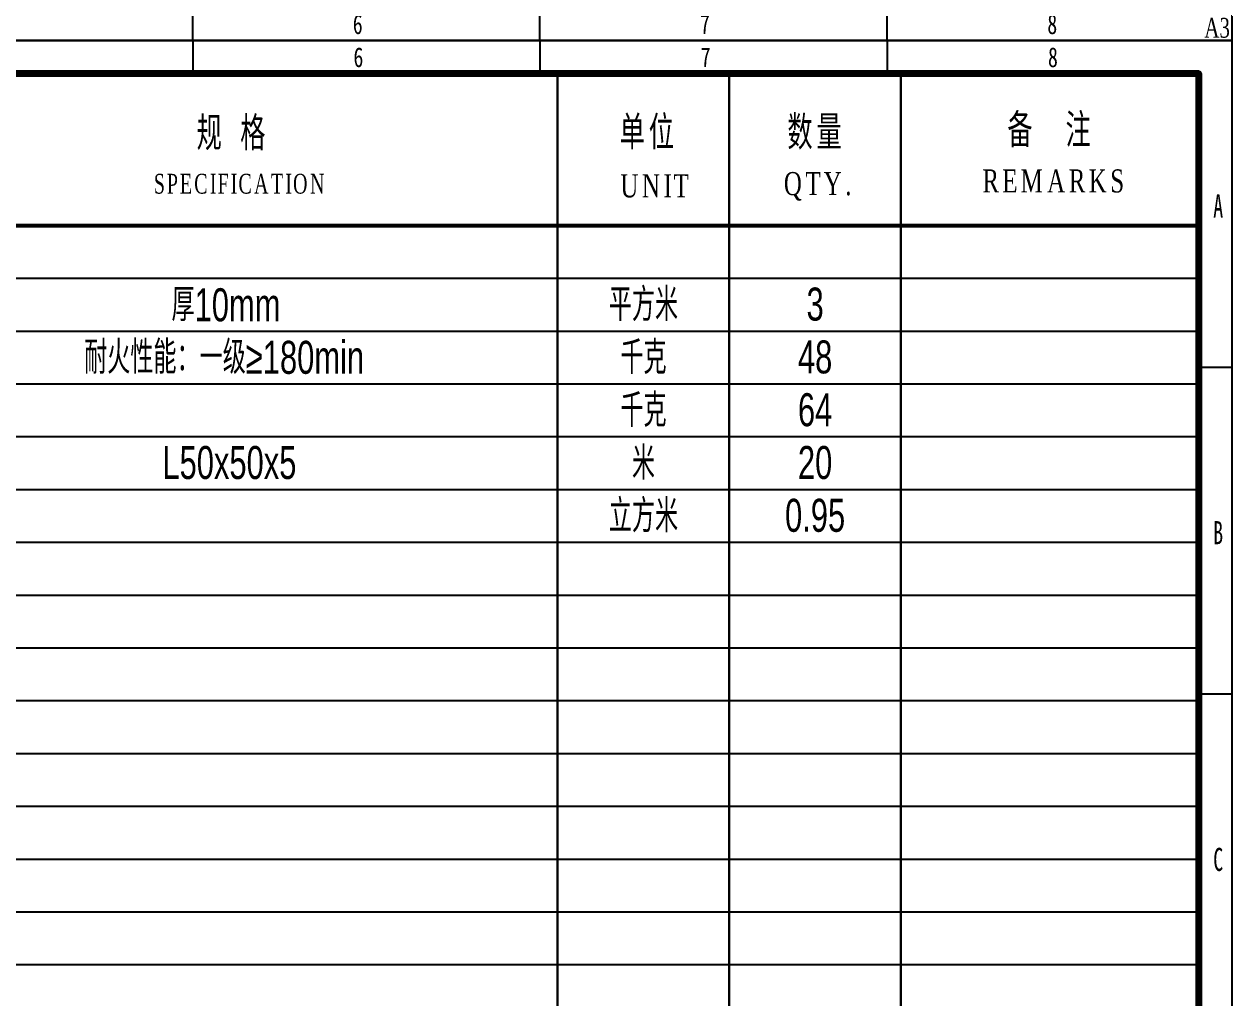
# Model space of a CAD drawing. Header units: millimetres. Extents: x -705761 to 1364679, y -410401 to 446404.
# Drawn here: x -534317 to -516024, y 187473 to 202226 of the extents above; entities that cross this region are included whole.
import ezdxf
from ezdxf.enums import TextEntityAlignment as Align

# ---------------------------------------------------------------- set-up
doc = ezdxf.new("R2010")
doc.units = ezdxf.units.MM
doc.layers.add('TK', color=7, linetype='Continuous')
doc.layers.add('模板-签名-公用', color=3, linetype='Continuous')
doc.layers.add('图框', color=7, linetype='Continuous', lineweight=13)
doc.layers.add('电气文字', color=3, linetype='Continuous', lineweight=30)
doc.styles.get("Standard").update_dxf_attribs({"font": 'arial.ttf'})
doc.styles.add('Style-Times New Roman', font='times.ttf')
doc.styles.add('Style-仿宋_GB2312', font='')
doc.styles.add('宋体', font='', dxfattribs={"width": 0.7, "height": 2.5})
doc.styles.add('宋体_1', font='', dxfattribs={"width": 0.7, "height": 2.386364})
doc.styles.add('首钢设计院H5', font='ROS.shx', dxfattribs={"width": 0.7, "height": 5, "bigfont": 'HzTXT.shx'})
doc.styles.get('Style-仿宋_GB2312').set_extended_font_data('仿宋_GB2312')
doc.styles.get('宋体').set_extended_font_data('SimSun')
doc.styles.get('宋体_1').set_extended_font_data('SimSun')

# ---------------------------------------------------------------- blocks, each defined once
blk = doc.blocks.new('BSIET_专用图框_A3_7')
at = {"layer": '图框', "color": 7, "linetype": 'Continuous', "lineweight": 25}
for p, q in [((-157.4, 297), (-157.4, 292)), ((-104.8, 297), (-104.8, 292)), ((-52.2, 297), (-52.2, 292)), ((0, 247.5), (-5, 247.5)), ((0, 198), (-5, 198))]:
    blk.add_line(p, q, dxfattribs=at)
at = {"layer": '图框', "lineweight": 25}
blk.add_lwpolyline([(-420, 297), (0, 297), (0, 0), (-420, 0)], close=True, dxfattribs=at)
at = {"layer": '图框', "lineweight": 100}
blk.add_lwpolyline([(-395, 292), (-5, 292), (-5, 5), (-395, 5)], close=True, dxfattribs=at)
at = {"layer": 'TK', "style": '宋体', "width": 0.7, "flags": 3}
for tag, p in [('LZHQ_N会签6_T6_H6', (-407.25, 57.08)), ('LZHQ_N会签5_T6_H6', (-407.25, 49.08)), ('LZHQ_N会签4_T6_H6', (-407.25, 41.08)), ('LZHQ_N会签3_T6_H6', (-407.25, 33.08)), ('LZHQ_N会签2_T6_H6', (-407.25, 25.08)), ('LZHQ_N会签1_T6_H6', (-407.25, 17.08))]:
    blk.add_attdef(tag, text='', height=2.5, dxfattribs=at).set_placement(p, align=Align.MIDDLE)
at = {"layer": '图框', "color": 7, "linetype": 'Continuous', "lineweight": 25, "style": 'Style-仿宋_GB2312'}
for s, height, width, p in [('6', 3, 0.733334, (-132.3, 294.49)), ('7', 3, 0.733334, (-79.7, 294.49)), ('8', 3, 0.733334, (-27.1, 294.49)), ('A', 3.5, 0.628572, (-2.07, 271.95)), ('B', 3.5, 0.628572, (-2.07, 222.45)), ('C', 3.5, 0.628572, (-2.07, 172.95))]:
    blk.add_text(s, height=height, dxfattribs=dict(at, width=width)).set_placement(p, align=Align.MIDDLE_CENTER)
at = {"layer": '模板-签名-公用', "style": '宋体', "width": 0.7}
blk.add_attdef('LZTQINS', text='', height=2, dxfattribs=at).set_placement((-5, 5), align=Align.MIDDLE)
at = {"layer": '模板-签名-公用', "style": '宋体', "width": 0.7, "flags": 3}
blk.add_attdef('LZFRAME', (-40.91, 2.06), '', height=3, dxfattribs=at)
blk = doc.blocks.new('BSIET_材料表_7')
at = {"layer": '图框', "color": 7, "linetype": 'Continuous', "lineweight": 100}
for p, q in [((0, 287), (-390, 287)), ((0, 0), (0, 287))]:
    blk.add_line(p, q, dxfattribs=at)
at = {"layer": '图框', "color": 7, "linetype": 'Continuous', "lineweight": 30}
for p, q in [((-97.12, 56), (-97.12, 287)), ((-71.12, 56), (-71.12, 287)), ((-45.12, 56), (-45.12, 287))]:
    blk.add_line(p, q, dxfattribs=at)
at = {"layer": '图框', "color": 7, "linetype": 'Continuous', "lineweight": 53}
blk.add_line((-390.12, 264), (-0.12, 264), dxfattribs=at)
at = {"layer": '图框', "color": 7, "linetype": 'Continuous', "lineweight": 25}
for p, q in [((-390.12, 256), (-0.12, 256)), ((-390.12, 248), (-0.12, 248)), ((-390.12, 240), (-0.12, 240)), ((-390.12, 232), (-0.12, 232)), ((-390.12, 224), (-0.12, 224)), ((-390.12, 216), (-0.12, 216)), ((-390.12, 208), (-0.12, 208)), ((-390.12, 200), (-0.12, 200)), ((-390.12, 192), (-0.12, 192)), ((-390.12, 184), (-0.12, 184)), ((-390.12, 176), (-0.12, 176)), ((-390.12, 168), (-0.12, 168)), ((-390.12, 160), (-0.12, 160)), ((-390.12, 152), (-0.12, 152))]:
    blk.add_line(p, q, dxfattribs=at)
at = {"layer": '图框', "color": 7, "linetype": 'Continuous', "lineweight": 30, "attachment_point": 5}
for s, insert, char_height, line_spacing_factor, style in [('\\H1x;\\W0.62222;\\T1.155;规 格', (-146.3, 277.88), 4.5, 0.722889, 'Style-仿宋_GB2312'), ('\\H1x;\\W0.622222;\\T1.155;单位', (-83.32, 278), 4.5, 0.722889, 'Style-仿宋_GB2312'), ('\\H1x;\\W0.622222;\\T1.155;数量', (-57.91, 278), 4.5, 0.722889, 'Style-仿宋_GB2312'), ('\\H1x;\\W0.622222;\\T1.155;备  注', (-22.39, 278.35), 4.5, 0.722889, 'Style-仿宋_GB2312'), ('\\H1x;\\W0.666667;\\T1.174;SPECIFICATION', (-145.18, 270.3), 3, 0.7, 'Style-Times New Roman'), ('\\H1x;\\W0.714286;\\T1.199;UNIT ', (-82.21, 269.98), 3.5, 0.7, 'Style-Times New Roman'), ('\\H1x;\\W0.714286;\\T1.199;QTY.', (-57.64, 269.91), 3.5, 0.7, 'Style-Times New Roman'), ('\\H1x;\\W0.714286;\\T1.199;REMARKS', (-21.84, 270.72), 3.5, 0.7, 'Style-Times New Roman')]:
    blk.add_mtext(s, dxfattribs=dict(at, insert=insert, char_height=char_height, line_spacing_factor=line_spacing_factor, style=style))
at = {"layer": '图框', "style": '宋体_1', "width": 0.7, "flags": 3}
for tag, height, p in [('N审定_T5', 2.5, (-250.93, 52.29)), ('N审核_T5', 2.5, (-250.93, 45.29)), ('N校对_T5', 2.5, (-250.93, 38.29)), ('LZCO_NCB-W67-H36-D10_T7', 3, (-322.97, 34.13)), ('LZCO_NCB-W67-H36-D10_T7', 3, (-322.97, 34.13)), ('N设计_T5', 2.5, (-250.93, 31.29)), ('N制图_T5', 2.5, (-250.93, 24.29))]:
    blk.add_attdef(tag, text='', height=height, dxfattribs=at).set_placement(p, align=Align.MIDDLE_CENTER)
for tag, p in [('N审定_T6_H12_MV0.5_W15', (-231.91, 51.51)), ('N审核_T6_H12_MV0.5_W15', (-231.91, 44.51)), ('N校对_T6_H12_MV0.5_W15', (-231.91, 37.51)), ('N设计_T6_H12_MV0.5_W15', (-231.91, 30.51)), ('N制图_T6_H12_MV0.5_W15', (-231.91, 23.51))]:
    blk.add_attdef(tag, text='', height=1.5, dxfattribs=at).set_placement(p, align=Align.CENTER)
at = {"layer": '图框', "color": 7, "style": 'Style-仿宋_GB2312', "width": 0.7}
for tag, height, p in [('质量', 3, (-191, 52.5)), ('比例', 3, (-191, 45.5)), ('出图日期', 3, (-191, 38.5)), ('页码', 4, (-38.16, 35.01)), ('总页数', 4, (-19.52, 35.14)), ('版本号', 2.5, (-6.09, 34.93)), ('专业', 3, (-191, 31.5)), ('项目编号', 3, (-191, 24.5)), ('图号', 4, (-24, 21)), ('设计阶段', 3, (-220, 17.5))]:
    blk.add_attdef(tag, text='', height=height, dxfattribs=at).set_placement(p, align=Align.MIDDLE)
at = {"layer": '图框', "color": 7, "lineweight": 30, "width": 0.7, "flags": 104}
for tag, p in [('项目名称', (-79.18, 49.1)), ('子项', (-111.07, 34.83)), ('图名', (-111, 21))]:
    blk.add_attdef(tag, text='', height=4, dxfattribs=at).set_placement(p, align=Align.MIDDLE_CENTER)
at = {"layer": '图框', "style": '宋体', "width": 0.7, "flags": 3}
blk.add_attdef('LZBARCODE_T1', text='', height=3, dxfattribs=at).set_placement((-364.44, 3.34), align=Align.BOTTOM_RIGHT)
blk = doc.blocks.new('BSIET_专用图框_A3_6')
at = {"layer": '图框', "color": 7, "linetype": 'Continuous', "lineweight": 25}
for p, q in [((-157.4, 0), (-157.4, 5)), ((-104.8, 0), (-104.8, 5)), ((-52.2, 0), (-52.2, 5))]:
    blk.add_line(p, q, dxfattribs=at)
at = {"layer": '图框', "lineweight": 25}
blk.add_lwpolyline([(-420, 297), (0, 297), (0, 0), (-420, 0)], close=True, dxfattribs=at)
at = {"layer": 'TK', "style": '宋体', "width": 0.7, "flags": 3}
for tag, p in [('LZHQ_N会签6_T6_H6', (-407.25, 57.08)), ('LZHQ_N会签5_T6_H6', (-407.25, 49.08)), ('LZHQ_N会签4_T6_H6', (-407.25, 41.08)), ('LZHQ_N会签3_T6_H6', (-407.25, 33.08)), ('LZHQ_N会签2_T6_H6', (-407.25, 25.08)), ('LZHQ_N会签1_T6_H6', (-407.25, 17.08))]:
    blk.add_attdef(tag, text='', height=2.5, dxfattribs=at).set_placement(p, align=Align.MIDDLE)
at = {"layer": '图框', "color": 7, "linetype": 'Continuous', "lineweight": 25}
for s, style, width, p in [('6', 'Style-仿宋_GB2312', 0.733334, (-132.4, 2.5)), ('7', 'Style-仿宋_GB2312', 0.733334, (-79.8, 2.5)), ('8', 'Style-仿宋_GB2312', 0.733334, (-27.2, 2.5)), ('A3', 'Style-Times New Roman', 0.7, (-2.23, 1.95))]:
    blk.add_text(s, height=3, dxfattribs=dict(at, style=style, width=width)).set_placement(p, align=Align.MIDDLE_CENTER)
at = {"layer": '模板-签名-公用', "style": '宋体', "width": 0.7}
blk.add_attdef('LZTQINS', text='', height=2, dxfattribs=at).set_placement((-5, 5), align=Align.MIDDLE)
at = {"layer": '模板-签名-公用', "style": '宋体', "width": 0.7, "flags": 3}
blk.add_attdef('LZFRAME', (-40.91, 2.06), '', height=3, dxfattribs=at)

msp = doc.modelspace()

# ---------------------------------------------------------------- block references
at = {"layer": '图框', "color": 1, "lineweight": 35, "xscale": 100, "yscale": 100, "zscale": 100}
msp.add_blockref('BSIET_专用图框_A3_6', (-516024.39, 201975.8), dxfattribs=at)
at = {"layer": '图框', "color": 7, "linetype": 'Continuous', "lineweight": 13, "xscale": 100, "yscale": 100, "zscale": 100}
for name, p in [('BSIET_专用图框_A3_7', (-516024.39, 172275.8)), ('BSIET_材料表_7', (-516524.39, 172775.8))]:
    msp.add_blockref(name, p, dxfattribs=at)

# ---------------------------------------------------------------- texts
at = {"layer": '电气文字', "color": 7, "lineweight": 35, "style": '首钢设计院H5', "width": 0.7}
for s, p in [('厚10mm  ', (-532085.37, 197723.84)), ('耐火性能：一级≥180min', (-533409.53, 196927.77)), ('L50x50x5', (-532223.25, 195334.14))]:
    msp.add_text(s, height=500, dxfattribs=at).set_placement(p)
for s, p in [('平方米', (-524936.59, 197725.8)), ('3', (-522336.59, 197734.14)), ('千克', (-524936.59, 196923.84)), ('千克', (-524936.59, 196123.84)), ('米', (-524936.59, 195323.84)), ('立方米', (-524936.59, 194525.8))]:
    msp.add_text(s, height=500, dxfattribs=at).set_placement(p, align=Align.CENTER)
for s, p in [('48', (-522336.59, 197184.14)), ('64', (-522336.59, 196384.14)), ('20', (-522336.59, 195584.14)), ('0.95', (-522336.59, 194784.14))]:
    msp.add_text(s, height=500, dxfattribs=at).set_placement(p, align=Align.MIDDLE_CENTER)

doc.saveas('drawing.dxf')
